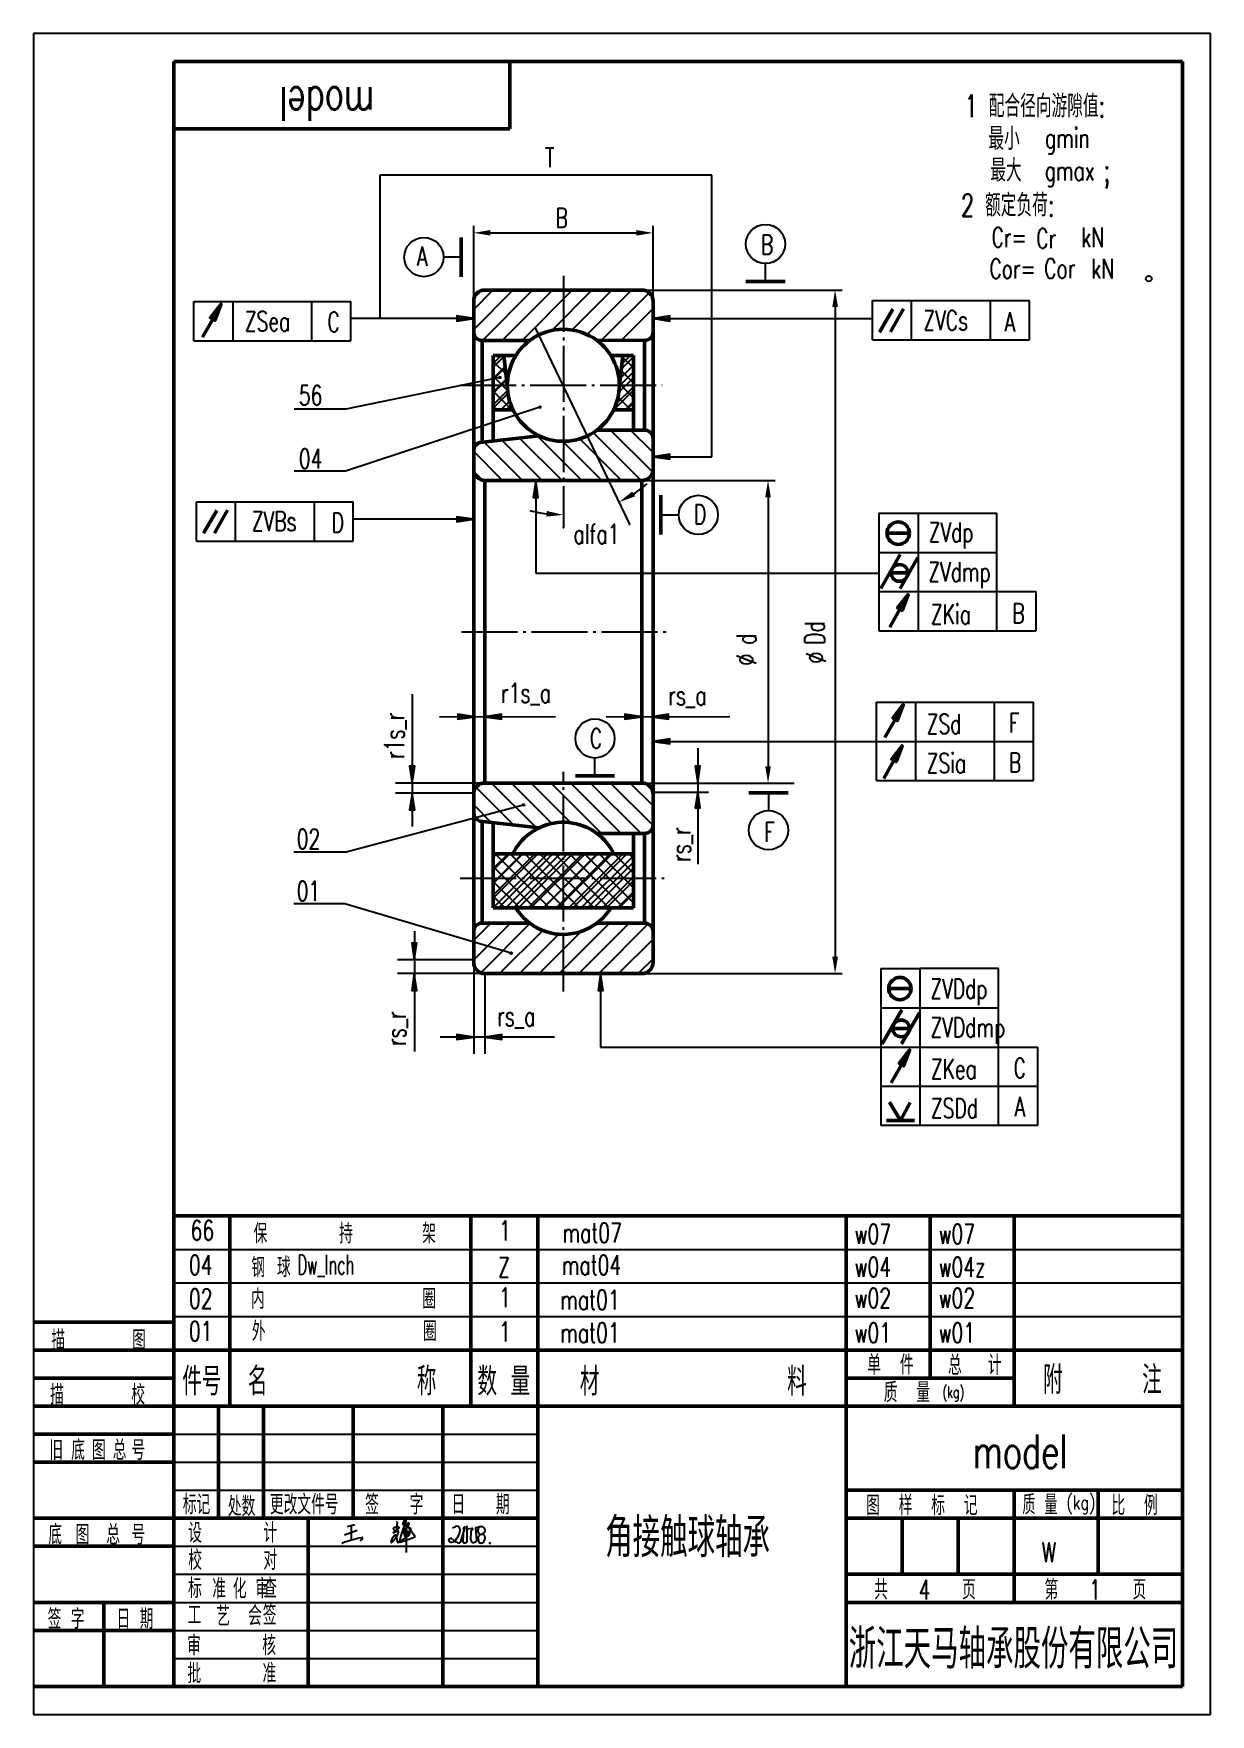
# Model space of a CAD drawing. Header units: millimetres. Extents: x 565 to 775, y 384 to 684.
import ezdxf
from ezdxf.enums import TextEntityAlignment as Align

# ---------------------------------------------------------------- set-up
doc = ezdxf.new("R2010")
doc.units = ezdxf.units.MM
doc.linetypes.add('CENTER', pattern=[12.5, 10, -1, 0.5, -1])
doc.layers.add('1', color=7, linetype='Continuous', lineweight=50)
for name, color, linetype in [('12', 7, 'Continuous'), ('2', 7, 'Continuous'), ('22', 7, 'Continuous'), ('3', 7, 'CENTER'), ('6', 7, 'Continuous')]:
    doc.layers.add(name, color=color, linetype=linetype)
doc.styles.add('HZ', font='SIMPLEX', dxfattribs={"width": 0.7, "bigfont": 'HZTXT'})
pattern_1 = [(45, (564.7973, 383.8813), (-1.325825, 1.325825), []), (135, (564.7973, 383.8813), (-1.325825, -1.325825), [])]

# ---------------------------------------------------------------- blocks, each defined once
blk = doc.blocks.new('BLK', base_point=(1, 0))
for points in [[(0, 0), (1, 0), (0, 0.15), (0, -0.15), (1, 0)], [(0, 0.07), (0.5, 0), (0, -0.07)]]:
    blk.add_lwpolyline(points)
blk = doc.blocks.new('*X4')
at = {"color": 0}
for p, q in [((196.52, 37.42), (199.55, 40.45)), ((196.52, 33.89), (203.08, 40.44)), ((197.77, 31.6), (206.61, 40.44)), ((201.15, 31.45), (208.85, 39.15)), ((211.76, 31.45), (220.75, 40.44)), ((215.3, 31.45), (224.29, 40.45)), ((218.83, 31.45), (227.68, 40.3)), ((204.69, 31.45), (211.72, 38.48)), ((208.22, 31.45), (215.77, 38.99)), ((222.37, 31.45), (228.52, 37.6)), ((225.9, 31.45), (228.52, 34.07))]:
    blk.add_line(p, q, dxfattribs=at)
blk = doc.blocks.new('*X5')
at = {"color": 0}
for p, q in [((203.64, 57.99), (196.95, 64.68)), ((207.62, 57.55), (199.72, 65.45)), ((210.47, 58.23), (203.25, 65.45)), ((213.88, 58.35), (206.79, 65.45)), ((219.32, 56.45), (210.32, 65.45)), ((222.86, 56.45), (213.86, 65.45)), ((226.39, 56.45), (217.39, 65.45)), ((228.52, 57.86), (220.93, 65.45)), ((228.52, 61.39), (224.47, 65.45)), ((199.66, 58.43), (196.52, 61.57))]:
    blk.add_line(p, q, dxfattribs=at)
blk = doc.blocks.new('*X6')
at = {"color": 0}
for p, q in [((212.29, 109.45), (204.71, 117.03)), ((215.82, 109.45), (207.89, 117.38)), ((226.43, 109.45), (217.87, 118)), ((228.46, 110.95), (220.96, 118.45)), ((228.52, 114.43), (224.5, 118.45)), ((201.68, 109.45), (196.52, 114.61)), ((205.21, 109.45), (198.34, 116.32)), ((208.75, 109.45), (201.53, 116.67)), ((219.36, 109.45), (212.36, 116.45)), ((222.89, 109.45), (215.45, 116.89)), ((198.1, 109.49), (196.56, 111.03))]:
    blk.add_line(p, q, dxfattribs=at)
blk = doc.blocks.new('*X7')
at = {"color": 0}
for p, q in [((196.52, 136.42), (203.55, 143.45)), ((196.52, 139.95), (200.02, 143.45)), ((198.09, 134.45), (207.09, 143.45)), ((201.63, 134.45), (210.62, 143.45)), ((205.17, 134.45), (214.16, 143.45)), ((210.49, 136.24), (217.69, 143.45)), ((214.1, 136.32), (221.23, 143.45)), ((216.8, 135.48), (224.77, 143.45)), ((219.27, 134.42), (227.82, 142.97)), ((222.82, 134.43), (228.52, 140.13))]:
    blk.add_line(p, q, dxfattribs=at)
blk = doc.blocks.new('JZ', base_point=(74.06, 131.06))
at = {"layer": '1'}
blk.add_line((74.32, 131.19), (81.32, 131.19), dxfattribs=at)
at = {"layer": '2'}
blk.add_line((77.82, 131.19), (77.82, 134.36), dxfattribs=at)
blk.add_circle((77.82, 137.86), 3.5, dxfattribs=at)

msp = doc.modelspace()

# ---------------------------------------------------------------- hatches: boundary and pattern name
at = {"layer": '12'}
h = msp.add_hatch(dxfattribs=at)
h.set_pattern_fill('ANSI31', color=256, scale=0.5, style=0)
h.paths.add_polyline_path([(648.73, 626.4), (646.82, 626.4), (646.82, 622.26), (647.87, 622.48, -1.107303), (648.17, 622.51, -0.903095), (647.87, 622.48), (646.82, 622.26), (646.82, 621.11), (649.33, 621.11)])
h.paths.add_polyline_path([(649.33, 621.11), (646.82, 621.11), (646.82, 616.73), (650.35, 616.73, -0.114068)])
h.paths.add_polyline_path([(671.85, 621.11), (669.33, 621.11, -0.114068), (668.32, 616.73), (671.85, 616.73)])
h.paths.add_polyline_path([(671.85, 626.4), (669.93, 626.4), (669.33, 621.11), (671.85, 621.11)])
h = msp.add_hatch(dxfattribs=at)
h.set_pattern_fill('ANSI31', color=256, scale=0.5, style=0)
h.paths.add_polyline_path([(659.33, 537.5), (646.82, 537.5), (646.82, 533.11), (659.33, 533.11)])
h.paths.add_polyline_path([(659.33, 533.11), (646.82, 533.11), (646.82, 527.83), (659.33, 527.83)])
h.paths.add_polyline_path([(671.85, 537.5), (659.33, 537.5), (659.33, 533.11), (671.85, 533.11)])
h.paths.add_polyline_path([(671.85, 533.11), (659.33, 533.11), (659.33, 527.83), (671.85, 527.83)])
at = {"layer": '22'}
h = msp.add_hatch(dxfattribs=at)
h.set_pattern_fill('ANSI37', color=256, scale=15, style=0)
h.set_pattern_definition(pattern_1)
h.paths.add_polyline_path([(648.73, 626.4), (646.82, 626.4), (646.82, 622.26), (647.87, 622.48, -1.107303), (648.17, 622.51, -0.903095), (647.87, 622.48), (646.82, 622.26), (646.82, 621.11), (649.33, 621.11)])
h.paths.add_polyline_path([(649.33, 621.11), (646.82, 621.11), (646.82, 616.73), (650.35, 616.73, -0.114068)])
h.paths.add_polyline_path([(671.85, 621.11), (669.33, 621.11, -0.114068), (668.32, 616.73), (671.85, 616.73)])
h.paths.add_polyline_path([(671.85, 626.4), (669.93, 626.4), (669.33, 621.11), (671.85, 621.11)])
h = msp.add_hatch(dxfattribs=at)
h.set_pattern_fill('ANSI37', color=256, scale=15, style=0)
h.set_pattern_definition(pattern_1)
h.paths.add_polyline_path([(646.82, 537.5), (646.82, 533.11), (659.33, 533.11), (659.33, 537.5)])
h.paths.add_polyline_path([(659.33, 527.83), (659.33, 533.11), (646.82, 533.11), (646.82, 527.83)])
h.paths.add_polyline_path([(671.85, 533.11), (671.85, 537.5), (659.33, 537.5), (659.33, 533.11)])
h.paths.add_polyline_path([(671.85, 527.83), (671.85, 533.11), (659.33, 533.11), (659.33, 527.83)])

# ---------------------------------------------------------------- linework, layer by layer
at = {"color": 0}
msp.add_line((669.33, 626.38), (669.36, 626.4), dxfattribs=at)
for p, q in [((620.75, 417.39), (622.11, 417.77)), ((621.44, 417.58), (621.46, 414.96)), ((630.03, 417.2), (628.88, 416.3)), ((629.67, 418.18), (629.52, 416.53)), ((630.84, 418.42), (630.61, 417.79)), ((630.61, 417.79), (630.84, 417.85)), ((631.79, 417.85), (630.85, 416.42)), ((632.9, 415.58), (631.27, 417.78)), ((631.27, 417.78), (631.27, 416.38)), ((631.72, 417.76), (631.72, 417.76)), ((639.53, 417.18), (640.07, 417.4)), ((640.96, 414.59), (641.83, 417.22)), ((641.52, 417.03), (641.39, 414.79)), ((641.52, 416.98), (641.61, 417.24)), ((641.57, 417.14), (641.52, 417.03)), ((641.83, 417.22), (641.69, 417.27)), ((642.05, 417.31), (642.05, 417.09)), ((642.05, 417.09), (642.16, 416.98)), ((642.14, 414.72), (642.19, 417.34)), ((642.16, 416.98), (643.05, 417.11)), ((643.69, 417.25), (644.56, 417.43)), ((643.89, 414.97), (643.69, 417.25)), ((619.81, 414.42), (619.94, 414.47)), ((620.25, 415.91), (622.54, 416.74)), ((623.48, 415.22), (623, 414.85)), ((628.88, 416.3), (629.75, 416.62)), ((629.52, 416.53), (629.02, 416.93)), ((630.24, 414.65), (632.9, 415.58)), ((630.85, 416.42), (630.78, 416.39)), ((631.27, 416.38), (631.27, 412.75)), ((642.8, 416.21), (642.78, 415.34)), ((643.07, 416.85), (642.85, 416.51)), ((643.76, 414.74), (643.89, 414.97)), ((646.04, 414.57), (646.32, 414.41))]:
    msp.add_line(p, q)
for centre, radius, start, end in [((629.11, 417.04), 0.146, 108.9005, 231.3566), ((630.43, 413.18), 4.22, 98.0147, 108.9005), ((629.51, 418.16), 0.158, 8.4526, 84.1442), ((629.87, 417.2), 0.164, 359.1714, 98.0147), ((649.18, 410.44), 19.57, 155.9856, 167.0617), ((632.08, 415.44), 1.84, 97.9203, 142.0603), ((631.12, 418.29), 0.3, 104.5678, 155.7329), ((630.28, 420.79), 3, 280.8167, 287.7524), ((631.14, 418.46), 0.162, 341.7541, 127.877), ((630.83, 420.49), 2.58, 278.1439, 288.0077), ((631.65, 417.89), 0.148, 296.7182, 98.9714), ((631.68, 416.84), 0.449, 315.446, 70.7293), ((640.34, 416.92), 0.544, 16.1691, 119.0695), ((638.94, 416.76), 1.95, 332.46, 9.3489), ((641.66, 417.18), 0.0932, 71.5751, 202.9028), ((642.06, 417.34), 0.039, 246.1543, 1.1942), ((642.15, 417.35), 0.0456, 358.8058, 181.1942), ((643.06, 417.04), 0.0678, 339.2267, 98.1254), ((645.12, 416.26), 2.13, 159.2267, 163.8831), ((644.87, 416.68), 0.818, 126.699, 245.1597), ((644.69, 416.58), 0.813, 70.374, 112.0226), ((644.56, 416.67), 0.791, 341.2845, 59.7018), ((628.05, 392.15), 23.74, 101.5909, 109.97), ((623.37, 415.31), 0.138, 319.3716, 130.6623), ((630.9, 414.09), 2.42, 137.0124, 164.1275), ((628.21, 414.68), 0.365, 348.9199, 11.6617), ((628.64, 414.61), 0.0632, 179.0259, 317.3946), ((625.84, 417.83), 4.32, 311.0887, 341.1894), ((629.34, 415.62), 0.246, 50.3484, 149.0956), ((627.09, 414.91), 2.58, 357.3548, 20.508), ((629.98, 414.84), 0.32, 188.7009, 224.4563), ((629.8, 416.48), 0.149, 25.1165, 110.1467), ((629.86, 414.72), 0.154, 224.4563, 309.5218), ((629.82, 416.49), 0.129, 334.8835, 25.1165), ((629.68, 414.94), 0.437, 309.5218, 344.3994), ((643.25, 397.11), 21.95, 121.6827, 126.774), ((630.2, 414.76), 0.113, 215.4201, 292.7069), ((630.73, 416.5), 0.123, 142.0603, 296.5518), ((631.46, 415.9), 0.559, 146.2304, 188.9942), ((631.06, 415.91), 0.186, 213.9675, 354.8577), ((631.56, 415.95), 0.623, 92.3397, 156.2051), ((606.85, 445.82), 38.61, 309.1906, 310.6534), ((631.51, 416.16), 0.422, 299.3726, 86.8303), ((639.23, 414.85), 0.436, 39.2816, 162.2178), ((639.22, 415.07), 0.415, 192.5394, 247.1049), ((639.36, 415.4), 0.775, 247.1049, 312.8996), ((641.52, 417.1), 2.78, 225.2956, 244.4912), ((637.31, 417.61), 3.79, 312.8996, 332.46), ((640.64, 415.04), 0.548, 234.6731, 305.3269), ((641.67, 414.78), 0.283, 176.7409, 283.0907), ((627.2, 477.03), 64.2, 283.0907, 283.3752), ((642.02, 414.69), 0.123, 283.3752, 12.5836), ((644.13, 415.31), 1.35, 178.8058, 208.5522), ((643.19, 416.29), 0.402, 147.7091, 191.0393), ((643.18, 414.79), 0.273, 208.5522, 288.9695), ((643.93, 412.62), 2.02, 97.8003, 108.9695), ((643.64, 414.75), 0.128, 277.8003, 352.1659), ((644.79, 415.3), 0.69, 41.1882, 195.3509), ((644.65, 415), 0.535, 166.6585, 240.3898), ((644.69, 415.28), 0.813, 247.9774, 289.626), ((644.01, 417.6), 1.75, 293.59, 317.5758), ((644.31, 415.37), 1.07, 307.1571, 21.2451)]:
    msp.add_arc(centre, radius, start, end)
at = {"layer": '1'}
for p, q in [((769.8, 678.88), (589.8, 678.88)), ((589.8, 678.88), (589.8, 388.88)), ((649.8, 666.88), (649.8, 678.88)), ((769.8, 388.88), (769.8, 678.88)), ((589.8, 666.88), (649.8, 666.88)), ((643.33, 630.61), (643.33, 636.11)), ((645.33, 638.11), (673.33, 638.11)), ((675.33, 633.21), (675.33, 636.11)), ((675.33, 633.21), (675.33, 611.61)), ((715.74, 630.57), (718.12, 634.69)), ((717.7, 630.67), (720.06, 634.75)), ((596.75, 632.93), (594.94, 629.71)), ((643.33, 609.46), (643.33, 630.61)), ((644.83, 629.11), (653.34, 629.12)), ((644.83, 610.95), (644.83, 629.11)), ((665.31, 629.13), (674.12, 629.14)), ((673.83, 613.11), (673.83, 629.11)), ((646.82, 611.17), (646.82, 626.4)), ((646.82, 626.4), (649.33, 626.4)), ((649.33, 621.11), (648.73, 626.4)), ((649.33, 626.4), (650.85, 626.4)), ((669.33, 626.4), (667.82, 626.4)), ((669.33, 621.11), (669.93, 626.4)), ((671.85, 626.4), (669.33, 626.4)), ((671.85, 613.11), (671.85, 626.4)), ((646.82, 616.73), (650.35, 616.73)), ((671.85, 616.73), (668.32, 616.73)), ((644.45, 610.91), (655.04, 612.08)), ((673.83, 613.11), (665.33, 613.11)), ((643.33, 609.46), (643.33, 606.11)), ((675.33, 611.61), (675.33, 606.11)), ((643.33, 606.11), (643.33, 582.11)), ((675.33, 606.11), (675.33, 582.11)), ((645.33, 604.11), (659.33, 604.11)), ((645.33, 604.11), (645.33, 582.11)), ((673.33, 604.11), (659.33, 604.11)), ((673.33, 604.11), (673.33, 582.11)), ((595.14, 594.7), (597.47, 598.75)), ((597.06, 594.73), (599.42, 598.81)), ((717.1, 594.72), (721.1, 594.72)), ((715.96, 584.86), (719.46, 590.92)), ((719.41, 584.85), (722.61, 590.39)), ((717.81, 587.62), (720.81, 587.62)), ((643.33, 548.33), (643.33, 582.11)), ((645.33, 550.11), (645.33, 582.11)), ((673.33, 550.11), (673.33, 582.11)), ((675.33, 548.11), (675.33, 582.11)), ((719.37, 581.14), (717.57, 577.92)), ((718.54, 561.48), (716.73, 558.26)), ((718.32, 554.15), (716.52, 550.93)), ((645.33, 550.11), (659.33, 550.11)), ((673.33, 550.11), (659.33, 550.11)), ((643.33, 548.11), (643.33, 544.77)), ((675.33, 542.61), (675.33, 548.11)), ((643.33, 544.77), (643.33, 542.61)), ((644.45, 543.32), (655.04, 542.15)), ((644.83, 543.28), (644.83, 525.11)), ((646.82, 543.06), (646.82, 527.83)), ((643.33, 542.61), (643.33, 523.61)), ((673.83, 541.11), (665.33, 541.11)), ((671.85, 541.11), (671.85, 527.83)), ((673.83, 541.11), (673.83, 525.11)), ((675.33, 523.59), (675.33, 542.61)), ((646.82, 537.5), (671.85, 537.5)), ((644.83, 525.11), (653.46, 525.11)), ((646.82, 527.83), (671.85, 527.83)), ((673.83, 525.11), (665.39, 525.11)), ((643.33, 523.61), (643.33, 518.11)), ((675.33, 523.59), (675.33, 518.11)), ((645.33, 516.11), (673.33, 516.11)), ((717.4, 513.42), (721.4, 513.42)), ((716.25, 503.56), (719.75, 509.62)), ((719.7, 503.55), (722.9, 509.08)), ((718.11, 506.32), (721.11, 506.32)), ((719.67, 499.84), (717.86, 496.62)), ((719.5, 489.91), (717.52, 493.18)), ((719.5, 489.91), (721.25, 493.1)), ((717.01, 489.91), (721.99, 489.91)), ((589.8, 472.88), (769.8, 472.88)), ((599.8, 472.88), (599.8, 438.88)), ((642.8, 472.88), (642.8, 438.88)), ((654.8, 472.88), (654.8, 438.88)), ((709.8, 472.88), (709.8, 388.88)), ((724.8, 472.88), (724.8, 443.88)), ((739.8, 472.88), (739.8, 438.88)), ((564.8, 453.88), (589.8, 453.88)), ((564.8, 448.88), (589.8, 448.88)), ((589.8, 448.88), (769.8, 448.88)), ((564.8, 443.88), (589.8, 443.88)), ((709.8, 443.88), (739.8, 443.88)), ((564.8, 438.88), (589.8, 438.88)), ((589.8, 438.88), (769.8, 438.88)), ((597.8, 438.88), (597.8, 418.88)), ((605.8, 438.88), (605.8, 418.88)), ((621.8, 438.88), (621.8, 418.88)), ((637.8, 438.88), (637.8, 418.88)), ((654.8, 438.88), (654.8, 388.88)), ((564.8, 433.88), (589.8, 433.88)), ((564.8, 428.88), (589.8, 428.88)), ((709.8, 423.88), (769.8, 423.88)), ((739.8, 423.88), (739.8, 403.88)), ((754.8, 423.88), (754.8, 408.88)), ((564.8, 418.88), (589.8, 418.88)), ((589.8, 418.88), (654.8, 418.88)), ((613.8, 418.88), (613.8, 388.88)), ((637.8, 418.88), (637.8, 388.88)), ((709.8, 418.88), (769.8, 418.88)), ((719.8, 418.88), (719.8, 408.88)), ((729.8, 418.88), (729.8, 408.88)), ((564.8, 413.88), (589.8, 413.88)), ((709.8, 408.88), (769.8, 408.88)), ((564.8, 403.88), (589.8, 403.88)), ((577.3, 403.88), (577.3, 388.88)), ((709.8, 403.88), (769.8, 403.88)), ((564.8, 398.88), (589.8, 398.88)), ((564.8, 388.88), (769.8, 388.88))]:
    msp.add_line(p, q, dxfattribs=at)
for centre, radius in [((719.1, 594.72), 2), ((719.31, 587.62), 1.5), ((719.4, 513.42), 2), ((719.61, 506.32), 1.5)]:
    msp.add_circle(centre, radius, dxfattribs=at)
for centre, radius, start, end in [((645.33, 636.11), 2, 90, 180), ((673.33, 636.11), 2, 0, 90), ((644.83, 630.61), 1.5, 180, 270), ((659.33, 621.11), 10, 52.854, 126.7926), ((673.83, 630.61), 1.5, 270, 0), ((659.33, 621.11), 10, 126.7926, 233.1301), ((659.33, 621.11), 10, 306.8699, 52.854), ((659.33, 621.11), 10, 233.1301, 244.5594), ((659.33, 621.11), 10, 244.5594, 306.8699), ((673.83, 611.61), 1.5, 0, 90), ((644.83, 609.46), 1.5, 104.6364, 180), ((645.33, 606.11), 2, 180, 270), ((673.33, 606.11), 2, 270, 0), ((645.33, 548.11), 2, 90, 180), ((673.33, 548.11), 2, 0, 90), ((644.83, 544.77), 1.5, 180, 255.3636), ((659.33, 533.11), 10, 53.1301, 115.4406), ((659.33, 533.11), 10, 126.8699, 153.9988), ((659.33, 533.11), 10, 115.4406, 126.8699), ((659.33, 533.11), 10, 26.0012, 53.1301), ((673.83, 542.61), 1.5, 270, 0), ((644.83, 523.61), 1.5, 90, 180), ((659.33, 533.11), 10, 211.9278, 233.2074), ((659.33, 533.11), 10, 233.2074, 307.0903), ((659.33, 533.11), 10, 306.7926, 328.0722), ((673.83, 523.61), 1.5, 0, 90), ((645.33, 518.11), 2, 180, 270), ((673.33, 518.11), 2, 270, 0)]:
    msp.add_arc(centre, radius, start, end, dxfattribs=at)
at = {"layer": '12'}
for p, q in [((643.33, 636.74), (643.33, 649.57)), ((646.33, 648.32), (672.33, 648.32)), ((675.33, 636.74), (675.33, 649.57)), ((659.96, 638.11), (709.08, 638.11)), ((707.83, 635.11), (707.83, 519.11)), ((673.87, 604.11), (697.11, 604.11)), ((695.86, 601.11), (695.86, 553.11)), ((673.96, 550.11), (700.52, 550.11)), ((659.96, 516.11), (709.08, 516.11))]:
    msp.add_line(p, q, dxfattribs=at)
for points in [[(646.33, 648.82), (646.33, 647.82), (643.33, 648.32)], [(672.33, 648.82), (672.33, 647.82), (675.33, 648.32)], [(707.33, 635.11), (708.33, 635.11), (707.83, 638.11)], [(695.36, 601.11), (696.36, 601.11), (695.86, 604.11)], [(695.36, 553.11), (696.36, 553.11), (695.86, 550.11)], [(707.33, 519.11), (708.33, 519.11), (707.83, 516.11)]]:
    msp.add_solid(points, dxfattribs=at)
at = {"layer": '2'}
for p, q in [((774.8, 683.88), (564.8, 683.88)), ((564.8, 683.88), (564.8, 383.88)), ((774.8, 383.88), (774.8, 683.88)), ((685.83, 658.62), (626.58, 658.62)), ((626.58, 658.62), (626.58, 633.03)), ((685.83, 608.35), (685.83, 658.62)), ((593.4, 636.05), (621.4, 636.05)), ((593.4, 629.05), (593.4, 636.05)), ((600.4, 629.05), (600.4, 636.05)), ((614.4, 636.05), (614.4, 629.05)), ((621.4, 629.05), (621.4, 636.05)), ((714.49, 636.22), (742.49, 636.22)), ((714.49, 629.22), (714.49, 636.22)), ((721.49, 629.22), (721.49, 636.22)), ((735.49, 636.22), (735.49, 629.22)), ((742.49, 629.22), (742.49, 636.22)), ((640.33, 633.03), (621.4, 633.03)), ((678.33, 633.03), (714.49, 633.03)), ((654.29, 631.37), (671.15, 596.34)), ((593.4, 629.05), (621.4, 629.05)), ((714.49, 629.22), (742.49, 629.22)), ((648.02, 622.51), (620.52, 616.83)), ((620.52, 616.83), (611.32, 616.83)), ((655.16, 617.22), (620.46, 605.78)), ((678.33, 608.35), (685.83, 608.35)), ((620.46, 605.78), (611.32, 605.78)), ((593.85, 600.28), (621.85, 600.28)), ((593.85, 593.28), (593.85, 600.28)), ((600.85, 593.28), (600.85, 600.28)), ((614.85, 600.28), (614.85, 593.28)), ((621.85, 593.28), (621.85, 600.28)), ((654.41, 601.11), (654.41, 587.58)), ((640.33, 597.2), (621.85, 597.2)), ((715.66, 598.29), (715.66, 577.29)), ((715.66, 598.29), (736.66, 598.29)), ((722.66, 598.29), (722.66, 577.29)), ((736.66, 577.29), (736.66, 598.29)), ((593.85, 593.28), (621.85, 593.28)), ((715.66, 591.29), (736.66, 591.29)), ((654.41, 587.58), (715.66, 587.58)), ((715.66, 584.29), (743.66, 584.29)), ((743.66, 584.29), (743.66, 577.29)), ((715.66, 577.29), (743.66, 577.29)), ((715.21, 564.57), (743.21, 564.57)), ((715.21, 550.57), (715.21, 564.57)), ((722.21, 550.57), (722.21, 564.57)), ((736.21, 564.57), (736.21, 550.57)), ((743.21, 550.57), (743.21, 564.57)), ((678.33, 557.54), (743.21, 557.54)), ((715.21, 550.57), (743.21, 550.57)), ((652.4, 546.24), (620.56, 537.77)), ((675.33, 548.46), (685.22, 548.47)), ((620.56, 537.77), (611.21, 537.77)), ((620.36, 528.57), (611.21, 528.57)), ((650.01, 519.75), (620.36, 528.57)), ((715.96, 516.99), (715.96, 488.99)), ((715.96, 516.99), (722.96, 516.99)), ((736.96, 516.99), (722.96, 516.99)), ((722.96, 516.99), (722.96, 488.99)), ((736.96, 488.99), (736.96, 516.99)), ((665.97, 513.11), (665.97, 502.99)), ((715.96, 509.99), (736.96, 509.99)), ((665.97, 502.99), (743.96, 502.99)), ((743.96, 502.99), (743.96, 488.99)), ((715.96, 495.99), (743.96, 495.99)), ((743.96, 488.99), (715.96, 488.99)), ((589.8, 466.88), (769.8, 466.88)), ((589.8, 460.88), (769.8, 460.88)), ((589.8, 454.88), (769.8, 454.88)), ((589.8, 433.88), (654.8, 433.88)), ((589.8, 428.88), (654.8, 428.88)), ((589.8, 423.88), (654.8, 423.88)), ((589.8, 413.88), (654.8, 413.88)), ((589.8, 408.88), (654.8, 408.88)), ((589.8, 403.88), (654.8, 403.88)), ((589.8, 398.88), (654.8, 398.88)), ((589.8, 393.88), (654.8, 393.88)), ((564.8, 383.88), (774.8, 383.88))]:
    msp.add_line(p, q, dxfattribs=at)
at = {"layer": '2', "linetype": 'ByBlock'}
for p, q in [((632.35, 565.98), (632.35, 542.33)), ((637.21, 561.95), (657.95, 561.98)), ((666.99, 561.95), (689.03, 561.98)), ((683.32, 556.32), (683.32, 535.62)), ((645.33, 550.11), (629.35, 550.11)), ((643.34, 548.33), (629.35, 548.33)), ((632.74, 523.69), (632.76, 502.19)), ((643.33, 518.55), (629.72, 518.55)), ((645.33, 516.11), (629.72, 516.11)), ((643.33, 518.55), (643.33, 501.78)), ((645.33, 516.11), (645.33, 501.78)), ((657.76, 504.78), (637.33, 504.78))]:
    msp.add_line(p, q, dxfattribs=at)
at = {"layer": '2'}
for centre, radius in [((763.8, 640.14), 0.5), ((648.02, 622.51), 0.15), ((655.16, 617.22), 0.15), ((652.25, 546.22), 0.15), ((650.01, 519.75), 0.15)]:
    msp.add_circle(centre, radius, dxfattribs=at)
at = {"layer": '2', "linetype": 'ByBlock'}
for start, end in [(303.2178, 310.7275), (254.9805, 262.4903)]:
    msp.add_arc((659.33, 620.89), 22.91, start, end, dxfattribs=at)
for p in [(654.29, 631.37), (659.33, 595.75), (671.15, 596.34), (643.52, 561.95), (645.32, 561.95), (645.32, 561.95), (673.31, 561.95), (675.1, 561.95), (675.1, 561.95), (632.35, 550.11), (645.33, 550.11), (683.32, 550.11), (643.17, 548.33), (632.72, 518.55), (643.33, 518.55), (643.33, 518.55), (645.33, 516.11), (645.33, 516.11), (673.33, 516.11), (673.33, 516.11), (675.33, 518.11), (675.33, 518.11), (645.33, 504.78)]:
    msp.add_point(p, dxfattribs=at)
for points in [[(671.63, 602.16), (672.13, 601.29), (669.27, 600.25)], [(656.37, 598.68), (656.31, 597.68), (659.33, 597.98)]]:
    msp.add_solid(points, dxfattribs=at)
at = {"layer": '3'}
for p, q in [((659.33, 640.63), (659.33, 595.75)), ((640.9, 621.11), (676.94, 621.11)), ((641.15, 577.11), (677.79, 577.11)), ((659.33, 512.9), (659.33, 552.11)), ((640.9, 533.11), (677.3, 533.11))]:
    msp.add_line(p, q, dxfattribs=at)

# ---------------------------------------------------------------- block references
at = {"layer": '1'}
for p, xscale, yscale, zscale, rotation in [((598.21, 635.55), 3.000000000000002, 3.000000000000002, 3.000000000000002, 60.74709990298249), ((720.84, 583.76), 3.00000000000003, 3.00000000000003, 3.00000000000003, 60.74709990298155), ((720, 564.1), 3.000000000000002, 3.000000000000002, 3.000000000000002, 60.74709990298249), ((719.79, 556.77), 3.000000000000002, 3.000000000000002, 3.000000000000002, 60.74709990298249), ((721.13, 502.46), 3.000000000000002, 3.000000000000002, 3.000000000000002, 60.74709990298249)]:
    msp.add_blockref('BLK', p, dxfattribs=dict(at, xscale=xscale, yscale=yscale, zscale=zscale, rotation=rotation))
at = {"layer": '2'}
for name, p in [('JZ', (691.64, 639.53)), ('*X7', (446.81, 494.67)), ('*X6', (446.81, 494.67)), ('JZ', (661.21, 551.28)), ('*X5', (446.81, 484.67)), ('*X4', (446.81, 484.67))]:
    msp.add_blockref(name, p, dxfattribs=at)
for p, rotation in [((641.25, 640.23), 90), ((676.62, 601.73), 270), ((699.7, 548.5), 180)]:
    msp.add_blockref('JZ', p, dxfattribs=dict(at, rotation=rotation))
at = {"layer": '2', "xscale": 3, "yscale": 3, "zscale": 3}
for p in [(643.33, 633.03), (643.33, 597.2)]:
    msp.add_blockref('BLK', p, dxfattribs=at)
for p, rotation in [((675.33, 633.03), 180), ((675.33, 608.35), 180), ((654.41, 604.11), 90), ((675.33, 557.54), 180), ((665.97, 516.11), 90)]:
    msp.add_blockref('BLK', p, dxfattribs=dict(at, rotation=rotation))
at = {"layer": '2', "linetype": 'ByBlock', "xscale": 3, "yscale": 3, "zscale": 3}
for p in [(643.52, 561.95), (673.31, 561.95), (643.33, 504.78)]:
    msp.add_blockref('BLK', p, dxfattribs=at)
for p, rotation in [((645.32, 561.95), 180), ((675.1, 561.95), 180), ((632.35, 550.11), 270), ((683.32, 550.11), 270), ((632.35, 548.33), 90), ((683.32, 548.68), 90), ((632.72, 518.55), 270), ((632.72, 516.11), 90), ((645.33, 504.78), 180)]:
    msp.add_blockref('BLK', p, dxfattribs=dict(at, rotation=rotation))

# ---------------------------------------------------------------- texts
at = {"layer": '2', "style": 'HZ'}
for s, height, width, p in [('1 配合径向游隙值:', 4, 0.7, (730.93, 668.95)), ('最小      ', 4, 0.7, (735.18, 663.13)), ('最大       ;', 4, 0.7, (735.53, 657.47)), ('2 额定负荷:', 4, 0.7, (730.27, 651.24)), ('Cr=     kN', 3.5, 0.7, (735.75, 645.78)), ('A', 3.5, 0.7, (633.2, 642.41)), ('B', 3.5, 0.7, (694.57, 644.46)), ('Cor=     kN', 3.5, 0.7, (735.37, 640.17)), ('C', 3.5, 0.7, (617.22, 630.68)), ('A', 3.5, 0.7, (738.07, 630.69)), ('56', 3.5, 0.7, (612.13, 617.58)), ('04', 3.5, 0.7, (612.13, 606.25)), ('D', 3.5, 0.7, (617.98, 594.85)), ('D', 3.5, 0.7, (682.64, 596.34)), ('B', 3.5, 0.7, (739.45, 578.68)), ('F', 3.5, 0.7, (738.81, 559.11)), ('C', 3.5, 0.7, (664.04, 556.33)), ('B', 3.5, 0.7, (738.81, 552.03)), ('F', 3.5, 0.7, (695.17, 539.63)), ('02', 3.5, 0.7, (611.74, 538.39)), ('01', 3.5, 0.7, (611.74, 529.1)), ('C', 3.5, 0.7, (739.68, 497.5)), ('A', 3.5, 0.7, (739.84, 490.61)), ('66', 3.5, 0.7, (592.81, 468.53)), ('保', 3.5, 0.7, (604.05, 467.94)), ('持 ', 3.5, 0.7, (619.32, 467.94)), ('架', 3.5, 0.7, (634.15, 467.94)), ('1', 3.5, 0.7, (647.84, 468.49)), ('04', 3.5, 0.7, (592.52, 462.34)), ('钢', 3.5, 0.7, (603.66, 461.89)), ('球', 3.5, 0.7, (608.22, 461.93)), ('02', 3.5, 0.7, (592.52, 456.31)), ('内 ', 3.5, 0.7, (603.59, 456.27)), ('圈', 3.5, 0.7, (634.15, 456.27)), ('1', 3.5, 0.7, (647.83, 456.54)), ('01', 3.5, 0.7, (592.52, 450.53)), ('外', 3.5, 0.7, (603.74, 450.5)), ('圈', 3.5, 0.7, (634.27, 450.5)), ('1', 3.5, 0.7, (647.83, 450.43)), ('描', 3.5, 0.7, (567.95, 448.94)), ('图', 3.5, 0.7, (582.39, 448.94)), ('单  件', 3.5, 0.7, (713.58, 444.52)), ('总', 3.5, 0.7, (727.98, 444.47)), ('计', 3.5, 0.7, (735.11, 444.47)), ('件号', 5, 0.7, (591.32, 440.82)), ('名 ', 5, 0.7, (603.02, 440.82)), ('称', 5, 0.7, (633.18, 440.82)), ('数 量', 5, 0.7, (644, 440.79)), ('材', 5, 0.7, (662.27, 440.79)), ('料', 5, 0.7, (699.27, 440.79)), ('附', 5, 0.7, (744.94, 441.08)), ('注', 5, 0.7, (762.62, 441.08)), ('描', 3.5, 0.7, (567.75, 439.18)), ('校', 3.5, 0.7, (582.24, 439.18)), ('质  量', 3.5, 0.7, (716.52, 439.6)), ('(kg)', 2, 0.7, (727, 440.39)), ('旧', 3.5, 0.7, (567.6, 429.3)), ('底', 3.5, 0.7, (571.51, 429.3)), ('图', 3.5, 0.7, (575.21, 429.3)), ('总', 3.5, 0.7, (578.92, 429.3)), ('号', 3.5, 0.7, (582.24, 429.3)), ('标记', 3.5, 0.7, (591.42, 419.58)), ('处数', 3.5, 0.7, (599.46, 419.26)), ('更改文件号', 3.5, 0.7, (606.96, 419.58)), ('签   字', 3.5, 0.7, (623.96, 419.58)), ('日   期', 3.5, 0.7, (639.36, 419.58)), ('图  样  标  记', 3.5, 0.7, (713.37, 419.43)), ('质 量', 3.5, 0.666, (741.25, 419.56)), ('比  例', 3.5, 0.7, (757.14, 419.43)), ('底', 3.5, 0.7, (567.42, 414.2)), ('图', 3.5, 0.7, (572.3, 414.2)), ('总', 3.5, 0.7, (577.76, 414.2)), ('号', 3.5, 0.7, (582.25, 414.2)), ('设      计', 3.5, 0.7, (592.39, 414.52)), ('角接触球轴承', 7, 0.7, (666.8, 411.94)), ('校      对', 3.5, 0.7, (592.39, 409.66)), ('共   4   页', 3.5, 0.7, (714.8, 404.38)), ('第   1   页', 3.5, 0.7, (745.21, 404.38)), ('签 字', 3.5, 0.7, (567.3, 399.15)), ('日 期', 3.5, 0.7, (579.6, 399.15)), ('审      核', 3.5, 0.7, (592.2, 394.42)), ('批      准', 3.5, 0.7, (592.24, 389.42))]:
    msp.add_text(s, height=height, dxfattribs=dict(at, width=width)).set_placement(p)
at = {"layer": '2', "style": 'HZ', "width": 0.7}
for p in [(706.18, 571.43), (693.73, 571.07)]:
    msp.add_text('%%C', height=3.5, rotation=90, dxfattribs=at).set_placement(p)
at = {"layer": '2', "style": 'HZ', "width": 0.761019}
msp.add_text('(kg)', height=2.5, dxfattribs=at).set_placement((749.1, 420.46), (754.26, 420.46), align=Align.FIT)
at = {"layer": '2', "color": 0, "style": 'HZ', "width": 0.7}
for s, p in [('标      查', (592.36, 404.63)), ('准 ', (596.68, 404.56)), (' 化', (598.67, 404.56)), (' 审', (602.71, 404.56)), ('工      签', (592.28, 399.84)), ('艺', (597.38, 399.64)), ('会', (603.07, 399.74))]:
    msp.add_text(s, height=3.5, dxfattribs=at).set_placement(p)
at = {"layer": '2', "style": 'HZ', "width": 0.7}
msp.add_text('浙江天马轴承股份有限公司', height=7, dxfattribs=at).set_placement((739.66, 392.06), align=Align.CENTER)
at = {"layer": '6', "style": 'HZ', "width": 0.7}
for s, height, rotation, p in [('model', 6, 180, (625.58, 674.34)), ('d', 3.5, 90, (693.72, 574.81)), ('Dd', 3.5, 90, (705.92, 574.81)), ('r1s_r', 3.5, 90, (630.92, 554.42)), ('rs_r', 3.5, 90, (682.02, 536.06)), ('rs_r', 3.5, 90, (631.21, 503.21))]:
    msp.add_text(s, height=height, rotation=rotation, dxfattribs=at).set_placement(p)
at = {"layer": '6', "style": 'HZ'}
for s, height, width, p in [('gmin', 3.5, 0.7, (745.27, 663.51)), ('T', 3.5, 0.7, (656.07, 660.02)), ('gmax', 3.5, 0.7, (745.23, 657.68)), ('B', 3.5, 0.7, (657.9, 649.25)), ('Cr', 3.5, 0.7, (743.73, 645.58)), ('Cor', 3.5, 0.7, (745.14, 640.21)), ('ZSea', 3.5, 0.7, (602.48, 630.78)), ('ZVCs', 3.5, 0.7, (723.57, 630.95)), ('ZVBs', 3.5, 0.7, (603.72, 595.11)), ('alfa1', 3.5, 0.7, (661.14, 592.82)), ('ZVdp', 3.5, 0.7, (724.52, 593.15)), ('ZVdmp', 3.5, 0.7, (724.46, 586.06)), ('ZKia', 3.5, 0.7, (724.91, 578.48)), ('r1s_a', 3.5, 0.7, (648.2, 564.44)), ('rs_a', 3.5, 0.7, (678.05, 564.01)), ('ZSd', 3.5, 0.7, (724.16, 558.91)), ('ZSia', 3.5, 0.7, (724.16, 551.91)), ('ZVDdp', 3.5, 0.7, (724.82, 511.65)), ('rs_a', 3.5, 0.7, (647.5, 506.75)), ('ZVDdmp', 3.5, 0.7, (724.84, 504.75)), ('ZKea', 3.5, 0.7, (724.91, 497.33)), ('ZSDd', 3.5, 0.7, (724.91, 490.33)), ('mat07', 3.5, 0.7, (659.16, 468.08)), ('w07', 3.5, 0.7, (711.3, 467.88)), ('w07', 3.5, 0.7, (726.3, 467.88)), ('Dw_Inch', 3.5, 0.55, (611.89, 462.4)), ('Z', 3.5, 0.7, (647.71, 461.93)), ('mat04', 3.5, 0.7, (659.04, 462.34)), ('w04', 3.5, 0.7, (711.3, 462)), ('w04z', 3.5, 0.7, (726.3, 462)), ('mat01', 3.5, 0.7, (658.77, 456.12)), ('w02', 3.5, 0.7, (711.3, 456.46)), ('w02', 3.5, 0.7, (726.3, 456.46)), ('mat01', 3.5, 0.7, (658.77, 450.24)), ('w01', 3.5, 0.7, (711.3, 450.24)), ('w01', 3.5, 0.7, (726.3, 450.24)), ('model', 6, 0.7, (732.37, 427.81)), ('W', 3.5, 0.7, (744.71, 411.08))]:
    msp.add_text(s, height=height, dxfattribs=dict(at, width=width)).set_placement(p)

doc.saveas('drawing.dxf')
